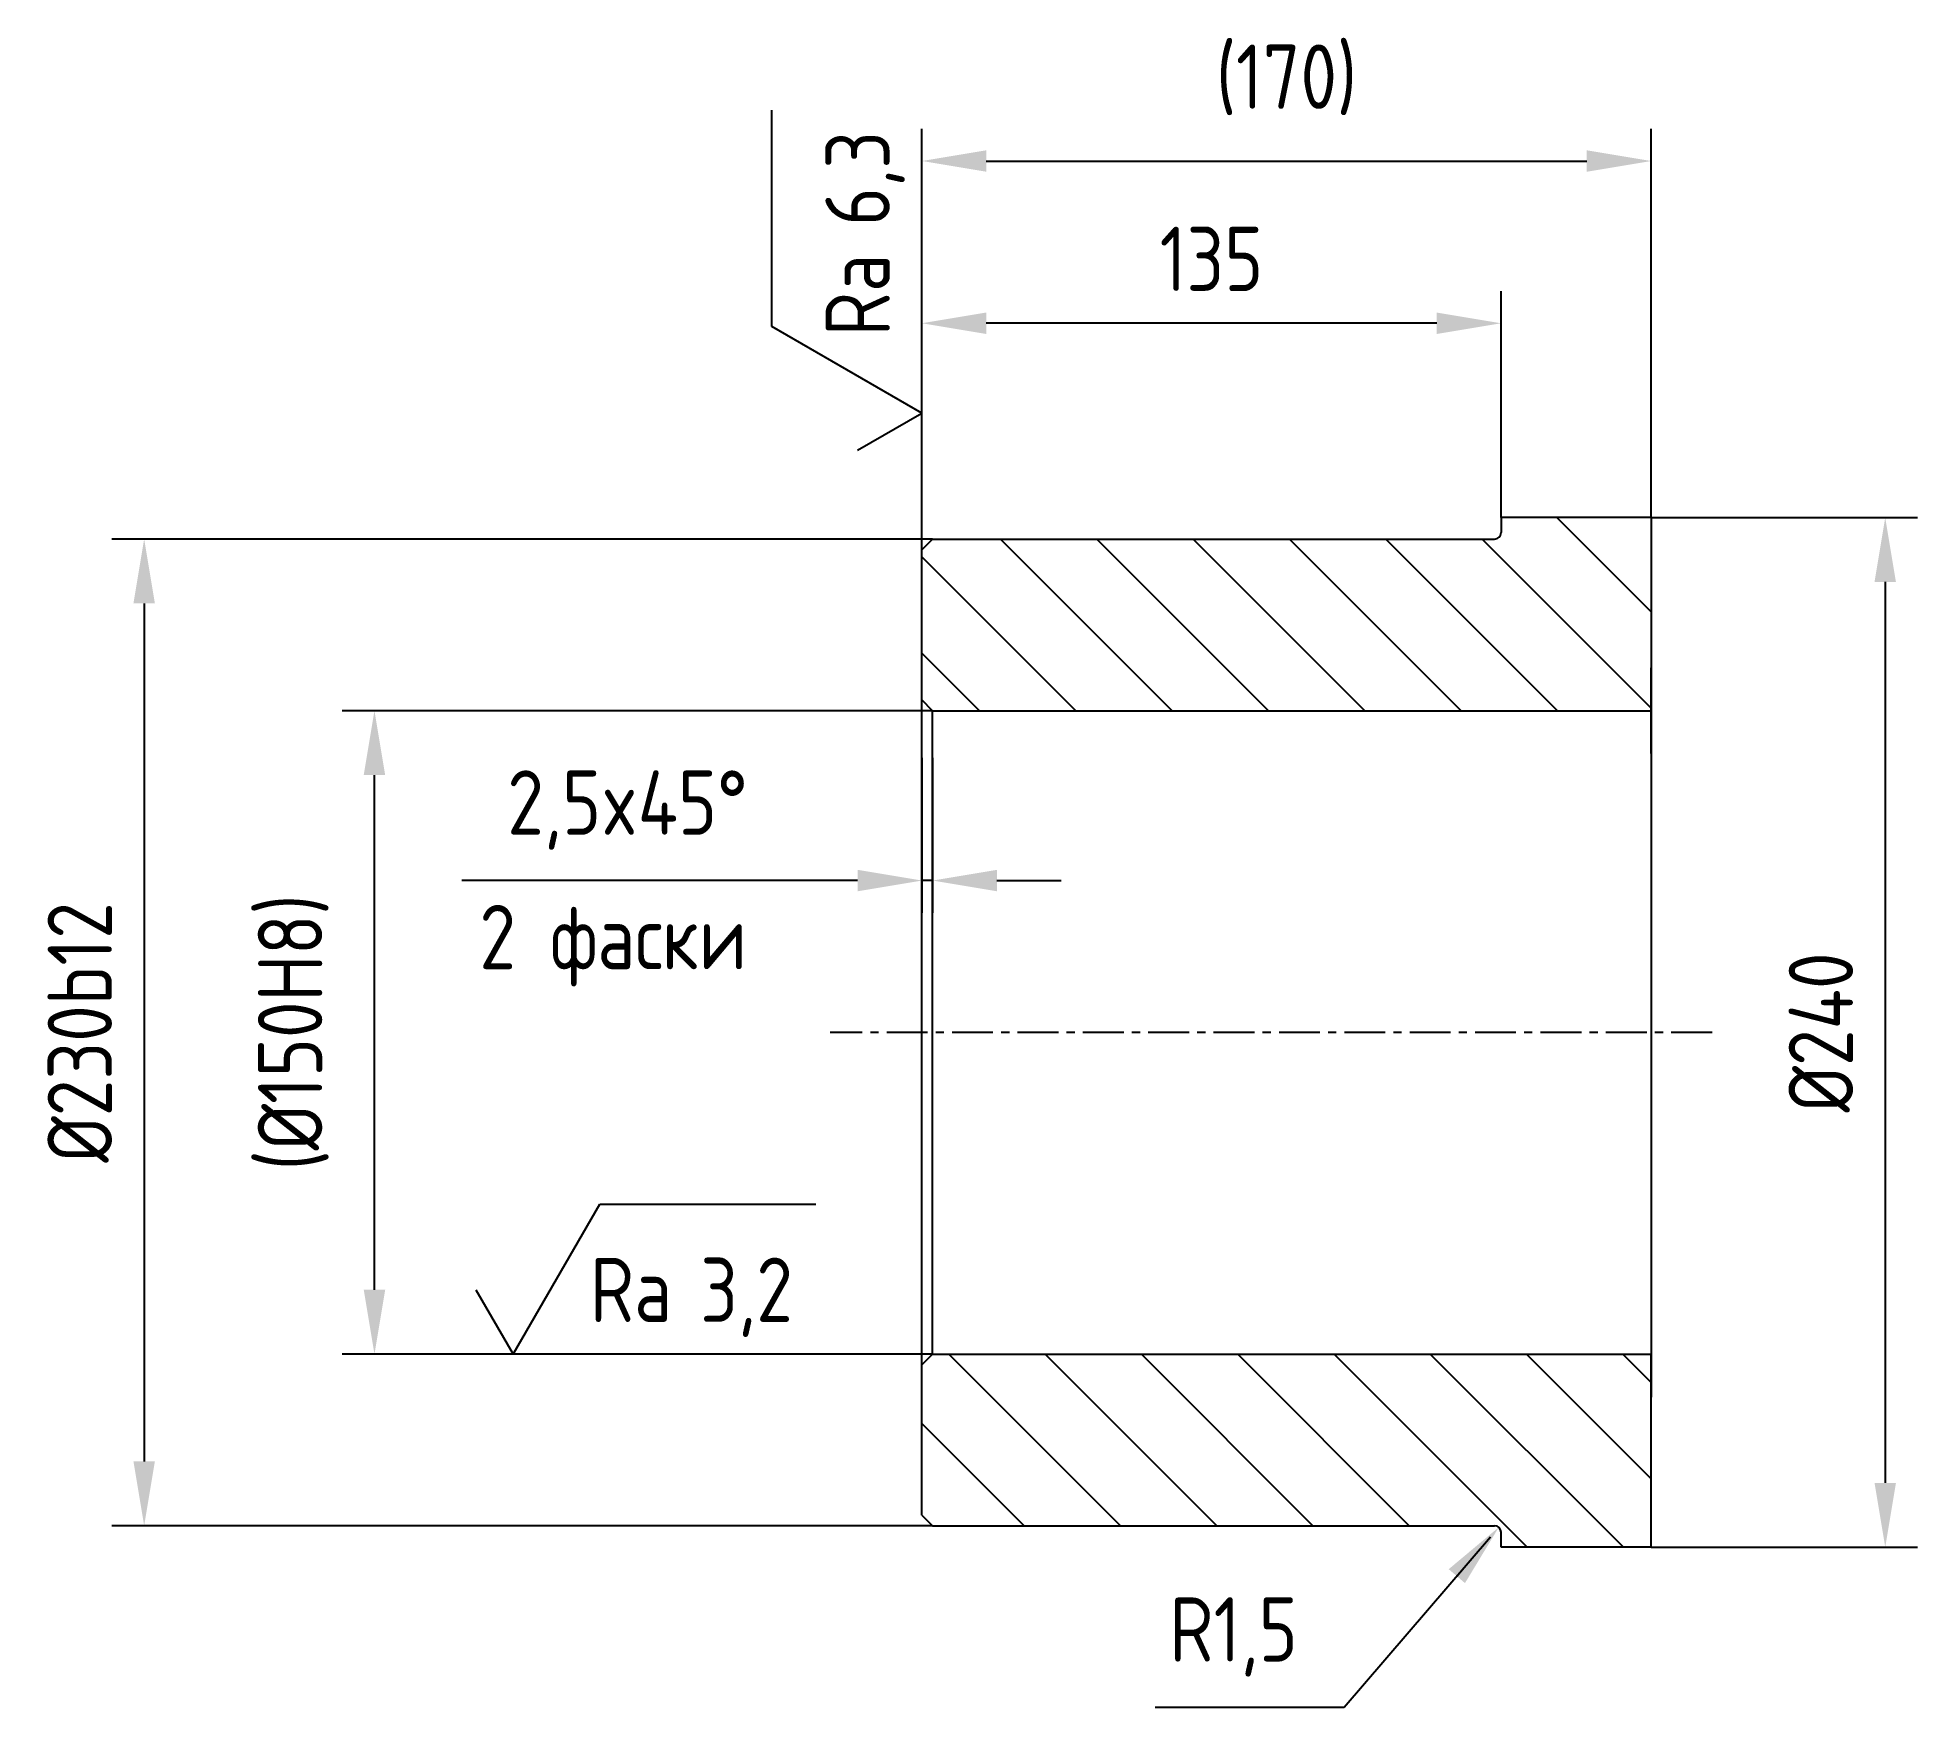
# Model space of a CAD drawing. Header units: millimetres. Extents: x 1607 to 2045, y 1062 to 1452.
import ezdxf

# ---------------------------------------------------------------- set-up
doc = ezdxf.new("R2010")
doc.units = ezdxf.units.MM
doc.linetypes.add('CENTER', pattern=[50.8, 31.75, -6.35, 6.35, -6.35])
for name, color, linetype in [('Cen', 5, 'CENTER'), ('Cont', 6, 'Continuous'), ('Dim', 7, 'Continuous'), ('Hatch', 2, 'Continuous'), ('Text', 3, 'Continuous')]:
    doc.layers.add(name, color=color, linetype=linetype)
doc.styles.add('Style1', font='romans.shx', dxfattribs={"width": 0.8})
doc.dimstyles.new('Copy of LIN 5', dxfattribs={"dimscale": 5, "dimtxt": 3, "dimasz": 3, "dimexe": 1.5, "dimexo": 0, "dimgap": 1.5, "dimtad": 1, "dimtoh": 1, "dimdec": 0, "dimrnd": 1, "dimdsep": 46, "dimtxsty": 'Style1', "dimcen": 0, "dimdle": 2, "dimse1": 1, "dimclrd": 256, "dimclrt": 3, "dimadec": 0, "dimazin": 0, "dimtfac": 0.666667, "dimtdec": 0, "dimtmove": 0, "dimatfit": 2, "dimfxl": 1, "dimtvp": 0.833333, "dimtolj": 1, "dimtzin": 0, "dimarcsym": 0})
doc.dimstyles.new('LIN 10', dxfattribs={"dimscale": 10, "dimtxt": 3, "dimasz": 3, "dimexe": 1.5, "dimexo": 0, "dimgap": 1.5, "dimtad": 1, "dimdec": 0, "dimrnd": 1, "dimdsep": 46, "dimtxsty": 'Style1', "dimcen": 0, "dimdle": 2, "dimclrd": 256, "dimclrt": 3, "dimadec": 0, "dimazin": 0, "dimtfac": 0.666667, "dimtdec": 0, "dimtmove": 0, "dimatfit": 2, "dimfxl": 1, "dimtvp": 0.833333, "dimtolj": 1, "dimtzin": 0, "dimarcsym": 0})
doc.dimstyles.new('LIN 5', dxfattribs={"dimscale": 5, "dimtxt": 3, "dimasz": 3, "dimexe": 1.5, "dimexo": 0, "dimgap": 1.5, "dimtad": 1, "dimdec": 0, "dimrnd": 1, "dimdsep": 46, "dimtxsty": 'Style1', "dimcen": 0, "dimdle": 2, "dimclrd": 256, "dimclrt": 3, "dimadec": 0, "dimazin": 0, "dimtfac": 0.666667, "dimtdec": 0, "dimtmove": 0, "dimatfit": 2, "dimfxl": 1, "dimtvp": 0.833333, "dimtolj": 1, "dimtzin": 0, "dimarcsym": 0})

# ---------------------------------------------------------------- blocks, each defined once
blk = doc.blocks.new('*D43')
at = {"layer": 'Dim', "color": 0, "lineweight": -2, "transparency": 16777216}
for p, q in [((1815.47, 1294.77), (1677.85, 1294.77)), ((1815.47, 1144.77), (1677.85, 1144.77))]:
    blk.add_line(p, q, dxfattribs=at)
at = {"layer": 'Dim', "lineweight": -2, "transparency": 16777216}
blk.add_line((1685.35, 1159.77), (1685.35, 1279.77), dxfattribs=at)
at = {"layer": 'Dim', "transparency": 16777216}
for points in [[(1682.85, 1279.77), (1687.85, 1279.77), (1685.35, 1294.77)], [(1682.85, 1159.77), (1687.85, 1159.77), (1685.35, 1144.77)]]:
    blk.add_solid(points, dxfattribs=at)
at = {"layer": 'Dim', "color": 3, "transparency": 16777216, "insert": (1666.42, 1219.77), "char_height": 15, "attachment_point": 5, "rotation": 90, "style": 'Style1'}
blk.add_mtext('\\A1;(%%c150H8)', dxfattribs=at)
blk = doc.blocks.new('*D40')
at = {"layer": 'Dim', "color": 0, "lineweight": -2, "transparency": 16777216}
for p, q in [((1815.47, 1334.77), (1624.16, 1334.77)), ((1815.47, 1104.77), (1624.16, 1104.77))]:
    blk.add_line(p, q, dxfattribs=at)
at = {"layer": 'Dim', "lineweight": -2, "transparency": 16777216}
blk.add_line((1631.66, 1319.77), (1631.66, 1119.77), dxfattribs=at)
at = {"layer": 'Dim', "transparency": 16777216}
for points in [[(1629.16, 1319.77), (1634.16, 1319.77), (1631.66, 1334.77)], [(1629.16, 1119.77), (1634.16, 1119.77), (1631.66, 1104.77)]]:
    blk.add_solid(points, dxfattribs=at)
at = {"layer": 'Dim', "color": 3, "transparency": 16777216, "insert": (1616.66, 1219.77), "char_height": 15, "attachment_point": 5, "rotation": 90, "style": 'Style1'}
blk.add_mtext('\\A1;%%c230b12', dxfattribs=at)
blk = doc.blocks.new('sherISO_03')
at = {"layer": 'Text'}
blk.add_line((4.041, 7), (14.122, 7), dxfattribs=at)
blk.add_lwpolyline([(-1.732, 3), (0, 0), (4.041, 7)], dxfattribs=at)
at = {"layer": 'Text', "style": 'Style1', "width": 0.8}
blk.add_text('Ra', height=3, dxfattribs=at).set_placement((3.584, 1.5))
blk.add_attdef('6,3', (8.727, 1.5), '', height=3, dxfattribs=at)
blk = doc.blocks.new('*D41')
at = {"layer": 'Dim', "color": 0, "lineweight": -2, "transparency": 16777216}
for p, q in [((1982.97, 1339.77), (2045.04, 1339.77)), ((1982.97, 1099.77), (2045.04, 1099.77))]:
    blk.add_line(p, q, dxfattribs=at)
at = {"layer": 'Dim', "lineweight": -2, "transparency": 16777216}
blk.add_line((2037.54, 1324.77), (2037.54, 1114.77), dxfattribs=at)
at = {"layer": 'Dim', "transparency": 16777216}
for points in [[(2035.04, 1324.77), (2040.04, 1324.77), (2037.54, 1339.77)], [(2035.04, 1114.77), (2040.04, 1114.77), (2037.54, 1099.77)]]:
    blk.add_solid(points, dxfattribs=at)
at = {"layer": 'Dim', "color": 3, "transparency": 16777216, "insert": (2022.54, 1219.77), "char_height": 15, "attachment_point": 5, "rotation": 90, "style": 'Style1'}
blk.add_mtext('\\A1;%%c240', dxfattribs=at)
blk = doc.blocks.new('*D42')
at = {"layer": 'Dim', "color": 0, "lineweight": -2, "transparency": 16777216}
for p, q in [((1812.97, 1332.27), (1812.97, 1430.4)), ((1982.97, 1339.77), (1982.97, 1430.4))]:
    blk.add_line(p, q, dxfattribs=at)
at = {"layer": 'Dim', "lineweight": -2, "transparency": 16777216}
blk.add_line((1827.97, 1422.9), (1967.97, 1422.9), dxfattribs=at)
at = {"layer": 'Dim', "transparency": 16777216}
for points in [[(1827.97, 1425.4), (1827.97, 1420.4), (1812.97, 1422.9)], [(1967.97, 1425.4), (1967.97, 1420.4), (1982.97, 1422.9)]]:
    blk.add_solid(points, dxfattribs=at)
at = {"layer": 'Dim', "color": 3, "transparency": 16777216, "insert": (1897.97, 1441.82), "char_height": 15, "attachment_point": 5, "style": 'Style1'}
blk.add_mtext('\\A1;(170)', dxfattribs=at)
blk = doc.blocks.new('*D44')
at = {"layer": 'Dim', "color": 0, "linetype": 'ByBlock', "lineweight": -2, "transparency": 16777216}
for p, q in [((1812.97, 1346.41), (1812.97, 1392.58)), ((1947.97, 1339.77), (1947.97, 1392.58))]:
    blk.add_line(p, q, dxfattribs=at)
at = {"layer": 'Dim', "linetype": 'ByBlock', "lineweight": -2, "transparency": 16777216}
blk.add_line((1932.97, 1385.08), (1827.97, 1385.08), dxfattribs=at)
at = {"layer": 'Dim', "transparency": 16777216}
for points in [[(1827.97, 1387.58), (1827.97, 1382.58), (1812.97, 1385.08)], [(1932.97, 1387.58), (1932.97, 1382.58), (1947.97, 1385.08)]]:
    blk.add_solid(points, dxfattribs=at)
at = {"layer": 'Dim', "color": 3, "transparency": 16777216, "insert": (1880.47, 1400.08), "char_height": 15, "attachment_point": 5, "style": 'Style1'}
blk.add_mtext('\\A1;135', dxfattribs=at)
blk = doc.blocks.new('*D45')
at = {"layer": 'Dim', "color": 0, "linetype": 'ByBlock', "lineweight": -2, "transparency": 16777216}
for p, q in [((1812.97, 1283.81), (1812.97, 1247.67)), ((1815.47, 1283.81), (1815.47, 1247.67))]:
    blk.add_line(p, q, dxfattribs=at)
at = {"layer": 'Dim', "linetype": 'ByBlock', "lineweight": -2, "transparency": 16777216}
for p, q in [((1797.97, 1255.17), (1705.68, 1255.17)), ((1815.47, 1255.17), (1812.97, 1255.17)), ((1830.47, 1255.17), (1845.47, 1255.17))]:
    blk.add_line(p, q, dxfattribs=at)
at = {"layer": 'Dim', "transparency": 16777216}
for points in [[(1797.97, 1257.67), (1797.97, 1252.67), (1812.97, 1255.17)], [(1830.47, 1257.67), (1830.47, 1252.67), (1815.47, 1255.17)]]:
    blk.add_solid(points, dxfattribs=at)
at = {"layer": 'Dim', "color": 3, "transparency": 16777216, "insert": (1744.33, 1271.6), "char_height": 15, "attachment_point": 5, "style": 'Style1'}
blk.add_mtext('\\A1;2,5x45%%d', dxfattribs=at)
blk = doc.blocks.new('*D46')
at = {"layer": 'Dim', "lineweight": -2, "transparency": 16777216}
for p, q in [((1945.49, 1102.13), (1911.41, 1062.43)), ((1937.67, 1093.03), (1938.98, 1094.54)), ((1911.41, 1062.43), (1867.34, 1062.43))]:
    blk.add_line(p, q, dxfattribs=at)
at = {"layer": 'Dim', "transparency": 16777216}
blk.add_solid([(1935.78, 1094.65), (1939.57, 1091.4), (1947.44, 1104.41)], dxfattribs=at)
at = {"layer": 'Dim', "color": 3, "transparency": 16777216, "insert": (1885.62, 1078.86), "char_height": 15, "attachment_point": 5, "style": 'Style1'}
blk.add_mtext('\\A1;R1,5', dxfattribs=at)

msp = doc.modelspace()

# ---------------------------------------------------------------- linework, layer by layer
at = {"layer": 'Cen', "ltscale": 0.3}
msp.add_line((1997.18, 1219.77), (1791.6, 1219.77), dxfattribs=at)
at = {"layer": 'Cont'}
for p, q in [((1947.97, 1339.77), (1947.97, 1336.27)), ((1982.97, 1339.77), (1947.97, 1339.77)), ((1982.97, 1339.77), (1982.97, 1294.77)), ((1812.97, 1332.27), (1815.47, 1334.77)), ((1812.97, 1107.27), (1812.97, 1332.27)), ((1815.47, 1334.77), (1946.47, 1334.77)), ((1982.97, 1304.77), (1982.97, 1219.77)), ((1982.97, 1294.77), (1982.97, 1304.77)), ((1982.97, 1284.77), (1982.97, 1304.77)), ((1982.97, 1286.77), (1982.97, 1304.77)), ((1815.47, 1294.77), (1812.97, 1297.27)), ((1815.47, 1294.77), (1982.97, 1294.77)), ((1815.47, 1144.77), (1815.47, 1294.77)), ((1982.97, 1219.77), (1982.97, 1134.77)), ((1982.97, 1152.77), (1982.97, 1134.77)), ((1815.47, 1144.77), (1812.97, 1142.27)), ((1815.47, 1144.77), (1982.97, 1144.77)), ((1982.97, 1099.77), (1982.97, 1144.77)), ((1982.97, 1144.77), (1982.97, 1134.77)), ((1812.97, 1107.27), (1815.47, 1104.77)), ((1815.47, 1104.77), (1946.47, 1104.77)), ((1917.97, 1104.77), (1946.47, 1104.77)), ((1947.97, 1099.77), (1947.97, 1103.27)), ((1982.97, 1099.77), (1947.97, 1099.77))]:
    msp.add_line(p, q, dxfattribs=at)
for centre, start, end in [((1946.47, 1336.27), 270, 0), ((1946.47, 1103.27), 0, 90)]:
    msp.add_arc(centre, 1.5, start, end, dxfattribs=at)
at = {"layer": 'Hatch'}
for p, q in [((1982.97, 1317.8), (1961, 1339.77)), ((1871.3, 1294.77), (1831.3, 1334.77)), ((1893.75, 1294.77), (1853.75, 1334.77)), ((1916.2, 1294.77), (1876.2, 1334.77)), ((1938.65, 1294.77), (1898.65, 1334.77)), ((1961.1, 1294.77), (1921.1, 1334.77)), ((1982.97, 1295.35), (1943.55, 1334.77)), ((1848.85, 1294.77), (1812.97, 1330.65)), ((1826.4, 1294.77), (1812.97, 1308.2)), ((1859.24, 1104.77), (1819.24, 1144.77)), ((1881.69, 1104.77), (1841.69, 1144.77)), ((1904.14, 1104.77), (1864.14, 1144.77)), ((1926.59, 1104.77), (1886.59, 1144.77)), ((1954.04, 1099.77), (1909.04, 1144.77)), ((1976.49, 1099.77), (1931.49, 1144.77)), ((1982.97, 1115.74), (1953.94, 1144.77)), ((1982.97, 1138.2), (1976.4, 1144.77)), ((1836.79, 1104.77), (1812.97, 1128.59))]:
    msp.add_line(p, q, dxfattribs=at)

# ---------------------------------------------------------------- block references
at = {"layer": 'Dim', "xscale": 5, "yscale": 5, "zscale": 5, "rotation": 90}
msp.add_blockref('sherISO_03', (1812.97, 1364.14), dxfattribs=at).add_auto_attribs({'6,3': '6,3'})
at = {"layer": 'Dim', "xscale": 5, "yscale": 5, "zscale": 5}
msp.add_blockref('sherISO_03', (1717.65, 1144.77), dxfattribs=at).add_auto_attribs({'6,3': '3,2'})

# ---------------------------------------------------------------- texts
at = {"layer": 'Text', "style": 'Style1', "width": 0.8}
msp.add_text('2 фаски', height=15, dxfattribs=at).set_placement((1709.79, 1234.49))

# ---------------------------------------------------------------- dimensions: what is measured, and where the dimension line sits
at = {"layer": 'Dim'}
for base, p1, p2, text, dimstyle, override, picture, middle in [((1982.97, 1422.9), (1812.97, 1332.27), (1982.97, 1339.77), '(<>)', 'LIN 10', {"dimscale": 5}, '*D42', (1897.97, 1441.82)), ((1812.97, 1255.17), (1815.47, 1283.81), (1812.97, 1283.81), '2,5x45%%d', 'LIN 5', {"dimarcsym": 1}, '*D45', (1744.33, 1271.6))]:
    dim = msp.add_linear_dim(base=base, p1=p1, p2=p2, text=text, dimstyle=dimstyle, override=override, dxfattribs=at)
    dim.commit()
    dim.dimension.update_dxf_attribs({"geometry": picture, "text_midpoint": middle})
dim = msp.add_linear_dim(base=(1812.97, 1385.08), p1=(1947.97, 1339.77), p2=(1812.97, 1346.41), dimstyle='LIN 5', override={"dimarcsym": 1}, dxfattribs=at)
dim.commit()
dim.dimension.update_dxf_attribs({"geometry": '*D44', "text_midpoint": (1880.47, 1400.08)})
for base, p1, p2, text, picture, middle in [((2037.54, 1099.77), (1982.97, 1339.77), (1982.97, 1099.77), '%%c<>', '*D41', (2022.54, 1219.77)), ((1631.66, 1104.77), (1815.47, 1334.77), (1815.47, 1104.77), '%%c<>b12', '*D40', (1616.66, 1219.77))]:
    dim = msp.add_linear_dim(base=base, p1=p1, p2=p2, angle=90, text=text, dimstyle='LIN 10', override={"dimscale": 5}, dxfattribs=at)
    dim.commit()
    dim.dimension.update_dxf_attribs({"geometry": picture, "text_midpoint": middle})
dim = msp.add_linear_dim(base=(1685.35, 1294.77), p1=(1815.47, 1144.77), p2=(1815.47, 1294.77), angle=90, text='(%%c<>H8)', dimstyle='LIN 10', override={"dimscale": 5}, dxfattribs=at)
dim.commit()
dim.dimension.update_dxf_attribs({"geometry": '*D43', "text_midpoint": (1685.35, 1219.77), "dimtype": 160})
dim = msp.add_radius_dim(center=(1946.47, 1103.27), mpoint=(1945.49, 1102.13), text='R1,5', dimstyle='Copy of LIN 5', dxfattribs=at)
dim.commit()
dim.dimension.update_dxf_attribs({"geometry": '*D46', "text_midpoint": (1885.62, 1062.43), "dimtype": 164})

doc.saveas('drawing.dxf')
